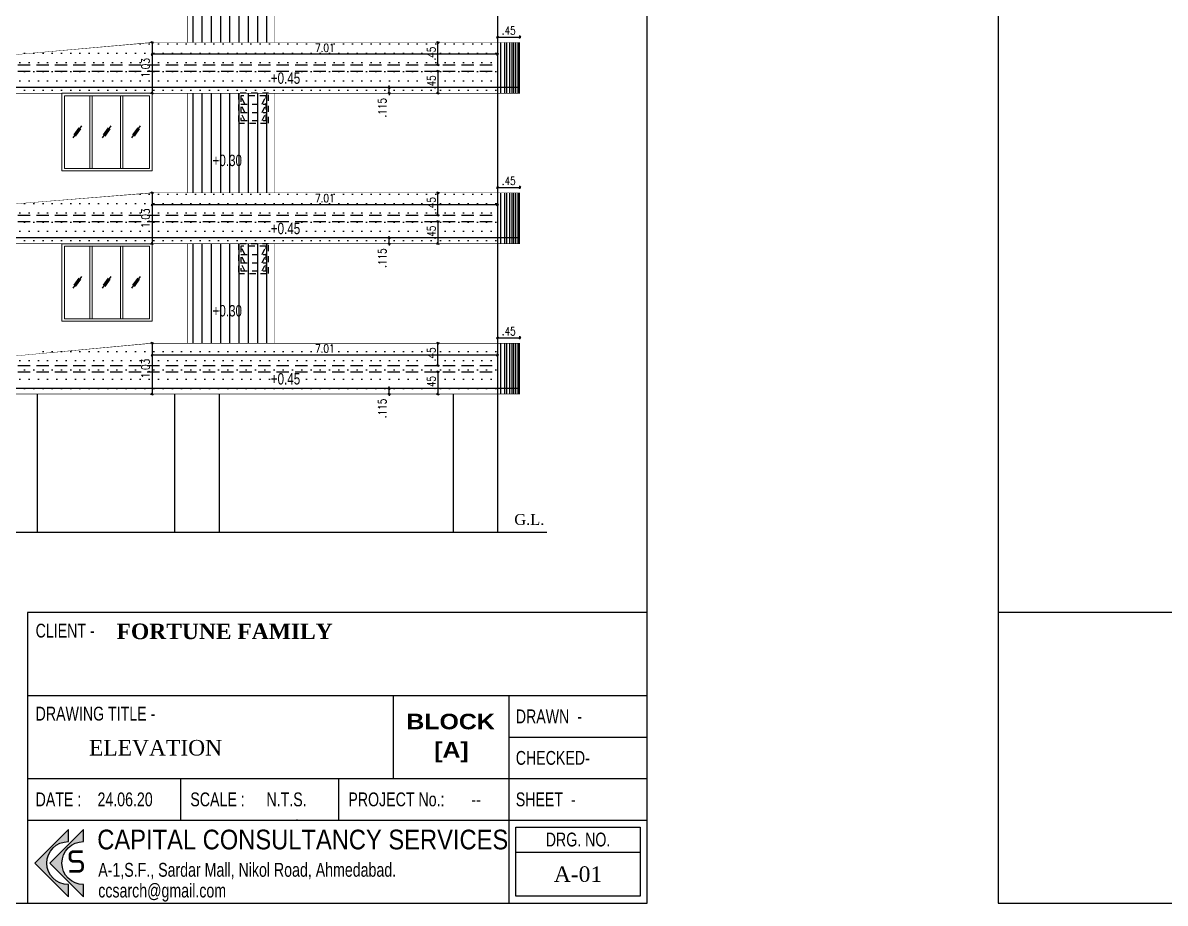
# Model space of a CAD drawing. Header units: inches. Extents: x 14331 to 14549, y 2557 to 2714.
# Drawn here: x 14427.61 to 14450.79, y 2643.08 to 2660.94 of the extents above; entities that cross this region are included whole.
import ezdxf
from ezdxf.enums import TextEntityAlignment as Align

# ---------------------------------------------------------------- set-up
doc = ezdxf.new("R2010")
doc.units = ezdxf.units.IN
doc.header["$LTSCALE"] = 0.25
doc.header["$MEASUREMENT"] = 0
doc.header["$PDMODE"] = 35
doc.linetypes.add('1', pattern=[0])
doc.linetypes.add('DASHEDX2', pattern=[1.5, 1, -0.5])
for name, color, linetype in [('ELE.PROJ.', 1, 'Continuous'), ('GLASS WINDOW', 251, '1'), ('hatch', 251, 'Continuous'), ('proj-internal', 1, 'DASHEDX2'), ('text-large', 7, 'Continuous'), ('text-small', 7, 'Continuous'), ('vp', 7, 'Continuous'), ('wall', 7, 'Continuous'), ('WORK TEX', 6, 'Continuous'), ('WORKING DIM', 7, 'Continuous')]:
    doc.layers.add(name, color=color, linetype=linetype)
doc.layers.add('WINDOW', color=106, linetype='Continuous', lineweight=13)
doc.styles.add('ARIAL', font='TIMES_0.TTF')
doc.styles.add('ARL', font='swisscl_0.ttf')
doc.styles.add('B', font='ARIBLK_0.TTF')
doc.styles.add('BOLD TIME', font='TIMESBD_0.TTF')
doc.styles.add('romans', font='romans.shx', dxfattribs={"width": 0.8})
doc.styles.add('SansSerif', font='sanss__.ttf', dxfattribs={"width": 0.8})
doc.dimstyles.new('121', dxfattribs={"dimscale": 0.1, "dimtxt": 1.65, "dimasz": 0.2, "dimexe": 0.03125, "dimexo": 0.25, "dimgap": 0.5, "dimtad": 1, "dimzin": 4, "dimdsep": 46, "dimtxsty": 'romans', "dimblk1": 'MINITICK', "dimblk2": 'MINITICK', "dimsah": 1, "dimcen": 1, "dimse1": 1, "dimse2": 1, "dimclrd": 252, "dimclre": 256, "dimclrt": 7, "dimadec": 3, "dimazin": 0, "dimtfac": 0.8, "dimtix": 1, "dimtmove": 2, "dimatfit": 3, "dimfxl": 0, "dimtolj": 1, "dimtzin": 3, "dimarcsym": 0})
pattern_1 = [(0, (-275.9190099544503, 17.27428098757355), (0.09375, 0.1875), [0, -0.1875])]

# ---------------------------------------------------------------- blocks, each defined once
blk = doc.blocks.new('TITLE')
at = {"layer": 'text-large'}
for points in [[(-2.488391138718086, 0.3587603815169587), (-2.488391138718086, 0.4158740124375981), (-2.678147932629415, 0.2261172185262694), (-2.488391138718086, 0.03636042461494071), (-2.488391138718086, 0.09347405553558019), (-2.488391138718086, 0.1046757632251456, -1), (-2.488391138718086, 0.3475586738273932)], [(-2.59305357445362, 0.2261172185262694), (-2.403296780542291, 0.03636042461494071), (-2.403296780542291, 0.09347405553558019), (-2.403296780542291, 0.1046757632251456, -1), (-2.403296780542291, 0.3475586738273932), (-2.403296780542291, 0.3587603815169587), (-2.403296780542291, 0.4158740124375981)]]:
    blk.add_hatch(color=256, dxfattribs=at).paths.add_polyline_path(points)
for points in [[(-2.488391138718086, 0.4158740124375981), (-2.678147932629415, 0.2261172185262694), (-2.488391138718086, 0.03636042461494071), (-2.488391138718086, 0.09347405553558019), (-2.488391138718086, 0.1046757632251456, -1), (-2.488391138718086, 0.3475586738273932), (-2.488391138718086, 0.3587603815169587)], [(-2.403296780542291, 0.4158740124375981), (-2.59305357445362, 0.2261172185262694), (-2.403296780542291, 0.03636042461494071), (-2.403296780542291, 0.09347405553558019), (-2.403296780542291, 0.1046757632251456, -1), (-2.403296780542291, 0.3475586738273932), (-2.403296780542291, 0.3587603815169587)]]:
    blk.add_lwpolyline(points, format="xyb", close=True, dxfattribs=at)
at = {"layer": 'text-small', "color": 174, "true_color": 0x00008f, "const_width": 0.015}
blk.add_lwpolyline([(-2.407617193100563, 0.2910868899783736), (-2.459214793022593, 0.2910868899783736, 0.414213562373095), (-2.479214793022592, 0.2710868899783918), (-2.479214793022592, 0.2558391569735932, 0.414213562373095), (-2.459214793022593, 0.2358391569736114), (-2.42818726745843, 0.2358391569736114, -0.414213562373095), (-2.40818726745843, 0.2158391569736295), (-2.40818726745843, 0.2000218860046061, -0.414213562373095), (-2.42818726745843, 0.1800218860046243), (-2.483205752722114, 0.1800218860046243)], format="xyb", dxfattribs=at)
at = {"layer": 'text-large', "style": 'SansSerif', "width": 0.8610382840321968}
blk.add_text(' CAPITAL CONSULTANCY SERVICES', height=0.111328125, dxfattribs=at).set_placement((-2.362133415622601, 0.3035895832138067))
at = {"layer": 'text-small', "color": 174, "true_color": 0x00008f, "style": 'ARL'}
for s, p in [('A-1,S.F., Sardar Mall, Nikol Road, Ahmedabad.', (-2.319393536875268, 0.1492083580156986)), ('ccsarch@gmail.com', (-2.319393536875268, 0.03223840371026654))]:
    blk.add_text(s, height=0.078125, dxfattribs=at).set_placement(p)
blk = doc.blocks.new('MINITICK')
at = {"color": 7}
for p, q in [((1, 1), (-1, -1)), ((-1, 0), (1, 0)), ((0, -1.5), (0, 1.5))]:
    blk.add_line(p, q, dxfattribs=at)
blk = doc.blocks.new('*D1311')
at = {"layer": 'Defpoints', "color": 0, "transparency": 16777216}
for p in [(14430.22997285187, 2654.440746449581), (14437.24283870373, 2654.440746449581), (14430.22997285187, 2654.200775113773)]:
    blk.add_point(p, dxfattribs=at)
at = {"layer": 'WORKING DIM', "color": 252, "lineweight": -2, "transparency": 16777216}
blk.add_line((14437.22283870373, 2654.200775113773), (14430.24997285187, 2654.200775113773), dxfattribs=at)
at = {"layer": 'WORKING DIM', "color": 252, "lineweight": -2, "transparency": 16777216, "xscale": 0.02, "yscale": 0.02, "zscale": 0.02, "rotation": 180}
blk.add_blockref('MINITICK', (14430.22997285187, 2654.200775113773), dxfattribs=at)
at = {"layer": 'WORKING DIM', "color": 252, "lineweight": -2, "transparency": 16777216, "xscale": 0.02, "yscale": 0.02, "zscale": 0.02}
blk.add_blockref('MINITICK', (14437.24283870373, 2654.200775113773), dxfattribs=at)
at = {"layer": 'WORKING DIM', "color": 7, "transparency": 16777216, "insert": (14433.7364057778, 2654.333275113774), "char_height": 0.165, "attachment_point": 5, "style": 'romans'}
blk.add_mtext('\\A1;7.01', dxfattribs=at)
blk = doc.blocks.new('*D1312')
at = {"layer": 'Defpoints', "color": 0, "transparency": 16777216}
for p in [(14430.22997285187, 2654.440746449581), (14430.22997285187, 2653.410034404048), (14430.22997285187, 2653.410034404048)]:
    blk.add_point(p, dxfattribs=at)
at = {"layer": 'WORKING DIM', "color": 252, "lineweight": -2, "transparency": 16777216}
blk.add_line((14430.22997285187, 2654.420746449581), (14430.22997285187, 2653.430034404048), dxfattribs=at)
at = {"layer": 'WORKING DIM', "color": 252, "lineweight": -2, "transparency": 16777216, "xscale": 0.02, "yscale": 0.02, "zscale": 0.02}
for p, rotation in [((14430.22997285187, 2654.440746449581), 90), ((14430.22997285187, 2653.410034404048), 270)]:
    blk.add_blockref('MINITICK', p, dxfattribs=dict(at, rotation=rotation))
at = {"layer": 'WORKING DIM', "color": 7, "transparency": 16777216, "insert": (14430.09747285187, 2653.925390426817), "char_height": 0.165, "attachment_point": 5, "rotation": 90, "style": 'romans'}
blk.add_mtext('\\A1;1.03', dxfattribs=at)
blk = doc.blocks.new('*D1314')
at = {"layer": 'Defpoints', "color": 0, "transparency": 16777216}
for p in [(14437.24283870373, 2654.440746449582), (14437.69283870373, 2654.550489471456), (14437.69283870373, 2654.440746449582)]:
    blk.add_point(p, dxfattribs=at)
at = {"layer": 'WORKING DIM', "color": 252, "lineweight": -2, "transparency": 16777216}
blk.add_line((14437.26283870373, 2654.550489471456), (14437.67283870373, 2654.550489471456), dxfattribs=at)
at = {"layer": 'WORKING DIM', "color": 252, "lineweight": -2, "transparency": 16777216, "xscale": 0.02, "yscale": 0.02, "zscale": 0.02, "rotation": 180}
blk.add_blockref('MINITICK', (14437.24283870373, 2654.550489471456), dxfattribs=at)
at = {"layer": 'WORKING DIM', "color": 252, "lineweight": -2, "transparency": 16777216, "xscale": 0.02, "yscale": 0.02, "zscale": 0.02}
blk.add_blockref('MINITICK', (14437.69283870373, 2654.550489471456), dxfattribs=at)
at = {"layer": 'WORKING DIM', "color": 7, "transparency": 16777216, "insert": (14437.46783870373, 2654.682989471456), "char_height": 0.165, "attachment_point": 5, "style": 'romans'}
blk.add_mtext('\\A1;.45', dxfattribs=at)
blk = doc.blocks.new('*D1315')
at = {"layer": 'Defpoints', "color": 0, "transparency": 16777216}
for p in [(14435.94606372939, 2654.440746449582), (14436.03085099296, 2654.440746449582), (14435.94606372939, 2653.987066924358)]:
    blk.add_point(p, dxfattribs=at)
at = {"layer": 'WORKING DIM', "color": 252, "lineweight": -2, "transparency": 16777216}
blk.add_line((14436.03085099296, 2654.007066924358), (14436.03085099296, 2654.420746449582), dxfattribs=at)
at = {"layer": 'WORKING DIM', "color": 252, "lineweight": -2, "transparency": 16777216, "xscale": 0.02, "yscale": 0.02, "zscale": 0.02}
for p, rotation in [((14436.03085099296, 2654.440746449582), 90), ((14436.03085099296, 2653.987066924358), 270)]:
    blk.add_blockref('MINITICK', p, dxfattribs=dict(at, rotation=rotation))
at = {"layer": 'WORKING DIM', "color": 7, "transparency": 16777216, "insert": (14435.89835099296, 2654.213906686972), "char_height": 0.165, "attachment_point": 5, "rotation": 90, "style": 'romans'}
blk.add_mtext('\\A1;.45', dxfattribs=at)
blk = doc.blocks.new('*D1316')
at = {"layer": 'Defpoints', "color": 0, "transparency": 16777216}
for p in [(14435.67053511654, 2653.860034404048), (14435.75169403875, 2653.410034404048), (14436.03085099296, 2653.410034404048)]:
    blk.add_point(p, dxfattribs=at)
at = {"layer": 'WORKING DIM', "color": 252, "lineweight": -2, "transparency": 16777216}
blk.add_line((14436.03085099296, 2653.840034404048), (14436.03085099296, 2653.430034404048), dxfattribs=at)
at = {"layer": 'WORKING DIM', "color": 252, "lineweight": -2, "transparency": 16777216, "xscale": 0.02, "yscale": 0.02, "zscale": 0.02}
for p, rotation in [((14436.03085099296, 2653.860034404048), 90), ((14436.03085099296, 2653.410034404048), 270)]:
    blk.add_blockref('MINITICK', p, dxfattribs=dict(at, rotation=rotation))
at = {"layer": 'WORKING DIM', "color": 7, "transparency": 16777216, "insert": (14435.89835099296, 2653.63503440405), "char_height": 0.165, "attachment_point": 5, "rotation": 90, "style": 'romans'}
blk.add_mtext('\\A1;.45', dxfattribs=at)
blk = doc.blocks.new('*D1329')
at = {"layer": 'Defpoints', "color": 0, "transparency": 16777216}
for p in [(14430.22997285187, 2657.49074644958), (14437.24283870373, 2657.49074644958), (14430.22997285187, 2657.250775113773)]:
    blk.add_point(p, dxfattribs=at)
at = {"layer": 'WORKING DIM', "color": 252, "lineweight": -2, "transparency": 16777216}
blk.add_line((14437.22283870373, 2657.250775113773), (14430.24997285187, 2657.250775113773), dxfattribs=at)
at = {"layer": 'WORKING DIM', "color": 252, "lineweight": -2, "transparency": 16777216, "xscale": 0.02, "yscale": 0.02, "zscale": 0.02, "rotation": 180}
blk.add_blockref('MINITICK', (14430.22997285187, 2657.250775113773), dxfattribs=at)
at = {"layer": 'WORKING DIM', "color": 252, "lineweight": -2, "transparency": 16777216, "xscale": 0.02, "yscale": 0.02, "zscale": 0.02}
blk.add_blockref('MINITICK', (14437.24283870373, 2657.250775113773), dxfattribs=at)
at = {"layer": 'WORKING DIM', "color": 7, "transparency": 16777216, "insert": (14433.7364057778, 2657.383275113773), "char_height": 0.165, "attachment_point": 5, "style": 'romans'}
blk.add_mtext('\\A1;7.01', dxfattribs=at)
blk = doc.blocks.new('*D1330')
at = {"layer": 'Defpoints', "color": 0, "transparency": 16777216}
for p in [(14430.22997285187, 2657.49074644958), (14430.22997285187, 2656.460034404047), (14430.22997285187, 2656.460034404047)]:
    blk.add_point(p, dxfattribs=at)
at = {"layer": 'WORKING DIM', "color": 252, "lineweight": -2, "transparency": 16777216}
blk.add_line((14430.22997285187, 2657.47074644958), (14430.22997285187, 2656.480034404047), dxfattribs=at)
at = {"layer": 'WORKING DIM', "color": 252, "lineweight": -2, "transparency": 16777216, "xscale": 0.02, "yscale": 0.02, "zscale": 0.02}
for p, rotation in [((14430.22997285187, 2657.49074644958), 90), ((14430.22997285187, 2656.460034404047), 270)]:
    blk.add_blockref('MINITICK', p, dxfattribs=dict(at, rotation=rotation))
at = {"layer": 'WORKING DIM', "color": 7, "transparency": 16777216, "insert": (14430.09747285187, 2656.975390426816), "char_height": 0.165, "attachment_point": 5, "rotation": 90, "style": 'romans'}
blk.add_mtext('\\A1;1.03', dxfattribs=at)
blk = doc.blocks.new('*D1321')
at = {"layer": 'Defpoints', "color": 0, "transparency": 16777216}
for p in [(14437.24283870373, 2657.490746449581), (14437.69283870373, 2657.600489471455), (14437.69283870373, 2657.490746449581)]:
    blk.add_point(p, dxfattribs=at)
at = {"layer": 'WORKING DIM', "color": 252, "lineweight": -2, "transparency": 16777216}
blk.add_line((14437.26283870373, 2657.600489471455), (14437.67283870373, 2657.600489471455), dxfattribs=at)
at = {"layer": 'WORKING DIM', "color": 252, "lineweight": -2, "transparency": 16777216, "xscale": 0.02, "yscale": 0.02, "zscale": 0.02, "rotation": 180}
blk.add_blockref('MINITICK', (14437.24283870373, 2657.600489471455), dxfattribs=at)
at = {"layer": 'WORKING DIM', "color": 252, "lineweight": -2, "transparency": 16777216, "xscale": 0.02, "yscale": 0.02, "zscale": 0.02}
blk.add_blockref('MINITICK', (14437.69283870373, 2657.600489471455), dxfattribs=at)
at = {"layer": 'WORKING DIM', "color": 7, "transparency": 16777216, "insert": (14437.46783870373, 2657.732989471455), "char_height": 0.165, "attachment_point": 5, "style": 'romans'}
blk.add_mtext('\\A1;.45', dxfattribs=at)
blk = doc.blocks.new('*D1326')
at = {"layer": 'Defpoints', "color": 0, "transparency": 16777216}
for p in [(14435.94606372939, 2657.49074644958), (14436.03085099296, 2657.49074644958), (14435.94606372939, 2657.037066924357)]:
    blk.add_point(p, dxfattribs=at)
at = {"layer": 'WORKING DIM', "color": 252, "lineweight": -2, "transparency": 16777216}
blk.add_line((14436.03085099296, 2657.057066924357), (14436.03085099296, 2657.47074644958), dxfattribs=at)
at = {"layer": 'WORKING DIM', "color": 252, "lineweight": -2, "transparency": 16777216, "xscale": 0.02, "yscale": 0.02, "zscale": 0.02}
for p, rotation in [((14436.03085099296, 2657.49074644958), 90), ((14436.03085099296, 2657.037066924357), 270)]:
    blk.add_blockref('MINITICK', p, dxfattribs=dict(at, rotation=rotation))
at = {"layer": 'WORKING DIM', "color": 7, "transparency": 16777216, "insert": (14435.89835099296, 2657.263906686971), "char_height": 0.165, "attachment_point": 5, "rotation": 90, "style": 'romans'}
blk.add_mtext('\\A1;.45', dxfattribs=at)
blk = doc.blocks.new('*D1327')
at = {"layer": 'Defpoints', "color": 0, "transparency": 16777216}
for p in [(14435.22533567901, 2656.910034404047), (14435.22533567901, 2656.460034404048), (14436.03085099296, 2656.460034404048)]:
    blk.add_point(p, dxfattribs=at)
at = {"layer": 'WORKING DIM', "color": 252, "lineweight": -2, "transparency": 16777216}
blk.add_line((14436.03085099296, 2656.890034404047), (14436.03085099296, 2656.480034404048), dxfattribs=at)
at = {"layer": 'WORKING DIM', "color": 252, "lineweight": -2, "transparency": 16777216, "xscale": 0.02, "yscale": 0.02, "zscale": 0.02}
for p, rotation in [((14436.03085099296, 2656.910034404047), 90), ((14436.03085099296, 2656.460034404048), 270)]:
    blk.add_blockref('MINITICK', p, dxfattribs=dict(at, rotation=rotation))
at = {"layer": 'WORKING DIM', "color": 7, "transparency": 16777216, "insert": (14435.89835099296, 2656.685034404049), "char_height": 0.165, "attachment_point": 5, "rotation": 90, "style": 'romans'}
blk.add_mtext('\\A1;.45', dxfattribs=at)
blk = doc.blocks.new('*D1345')
at = {"layer": 'Defpoints', "color": 0, "transparency": 16777216}
for p in [(14430.22997285187, 2660.540778969892), (14437.24283870373, 2660.540778969892), (14430.22997285187, 2660.300807634084)]:
    blk.add_point(p, dxfattribs=at)
at = {"layer": 'WORKING DIM', "color": 252, "lineweight": -2, "transparency": 16777216}
blk.add_line((14437.22283870373, 2660.300807634084), (14430.24997285187, 2660.300807634084), dxfattribs=at)
at = {"layer": 'WORKING DIM', "color": 252, "lineweight": -2, "transparency": 16777216, "xscale": 0.02, "yscale": 0.02, "zscale": 0.02, "rotation": 180}
blk.add_blockref('MINITICK', (14430.22997285187, 2660.300807634084), dxfattribs=at)
at = {"layer": 'WORKING DIM', "color": 252, "lineweight": -2, "transparency": 16777216, "xscale": 0.02, "yscale": 0.02, "zscale": 0.02}
blk.add_blockref('MINITICK', (14437.24283870373, 2660.300807634084), dxfattribs=at)
at = {"layer": 'WORKING DIM', "color": 7, "transparency": 16777216, "insert": (14433.7364057778, 2660.433307634084), "char_height": 0.165, "attachment_point": 5, "style": 'romans'}
blk.add_mtext('\\A1;7.01', dxfattribs=at)
blk = doc.blocks.new('*D1346')
at = {"layer": 'Defpoints', "color": 0, "transparency": 16777216}
for p in [(14430.22997285187, 2660.540778969892), (14430.22997285187, 2659.510066924359), (14430.22997285187, 2659.510066924359)]:
    blk.add_point(p, dxfattribs=at)
at = {"layer": 'WORKING DIM', "color": 252, "lineweight": -2, "transparency": 16777216}
blk.add_line((14430.22997285187, 2660.520778969892), (14430.22997285187, 2659.530066924359), dxfattribs=at)
at = {"layer": 'WORKING DIM', "color": 252, "lineweight": -2, "transparency": 16777216, "xscale": 0.02, "yscale": 0.02, "zscale": 0.02}
for p, rotation in [((14430.22997285187, 2660.540778969892), 90), ((14430.22997285187, 2659.510066924359), 270)]:
    blk.add_blockref('MINITICK', p, dxfattribs=dict(at, rotation=rotation))
at = {"layer": 'WORKING DIM', "color": 7, "transparency": 16777216, "insert": (14430.09747285187, 2660.025422947127), "char_height": 0.165, "attachment_point": 5, "rotation": 90, "style": 'romans'}
blk.add_mtext('\\A1;1.03', dxfattribs=at)
blk = doc.blocks.new('*D1337')
at = {"layer": 'Defpoints', "color": 0, "transparency": 16777216}
for p in [(14437.69283870373, 2660.650521991767), (14437.24283870373, 2660.540778969892), (14437.69283870373, 2660.540778969892)]:
    blk.add_point(p, dxfattribs=at)
at = {"layer": 'WORKING DIM', "color": 252, "lineweight": -2, "transparency": 16777216}
blk.add_line((14437.26283870373, 2660.650521991767), (14437.67283870373, 2660.650521991767), dxfattribs=at)
at = {"layer": 'WORKING DIM', "color": 252, "lineweight": -2, "transparency": 16777216, "xscale": 0.02, "yscale": 0.02, "zscale": 0.02, "rotation": 180}
blk.add_blockref('MINITICK', (14437.24283870373, 2660.650521991767), dxfattribs=at)
at = {"layer": 'WORKING DIM', "color": 252, "lineweight": -2, "transparency": 16777216, "xscale": 0.02, "yscale": 0.02, "zscale": 0.02}
blk.add_blockref('MINITICK', (14437.69283870373, 2660.650521991767), dxfattribs=at)
at = {"layer": 'WORKING DIM', "color": 7, "transparency": 16777216, "insert": (14437.46783870373, 2660.783021991767), "char_height": 0.165, "attachment_point": 5, "style": 'romans'}
blk.add_mtext('\\A1;.45', dxfattribs=at)
blk = doc.blocks.new('*D1342')
at = {"layer": 'Defpoints', "color": 0, "transparency": 16777216}
for p in [(14435.94606372939, 2660.540778969892), (14436.03085099296, 2660.540778969892), (14435.94606372939, 2660.087099444668)]:
    blk.add_point(p, dxfattribs=at)
at = {"layer": 'WORKING DIM', "color": 252, "lineweight": -2, "transparency": 16777216}
blk.add_line((14436.03085099296, 2660.107099444668), (14436.03085099296, 2660.520778969892), dxfattribs=at)
at = {"layer": 'WORKING DIM', "color": 252, "lineweight": -2, "transparency": 16777216, "xscale": 0.02, "yscale": 0.02, "zscale": 0.02}
for p, rotation in [((14436.03085099296, 2660.540778969892), 90), ((14436.03085099296, 2660.087099444668), 270)]:
    blk.add_blockref('MINITICK', p, dxfattribs=dict(at, rotation=rotation))
at = {"layer": 'WORKING DIM', "color": 7, "transparency": 16777216, "insert": (14435.89835099296, 2660.313939207283), "char_height": 0.165, "attachment_point": 5, "rotation": 90, "style": 'romans'}
blk.add_mtext('\\A1;.45', dxfattribs=at)
blk = doc.blocks.new('*D1343')
at = {"layer": 'Defpoints', "color": 0, "transparency": 16777216}
for p in [(14435.22533567901, 2659.960066924358), (14435.22533567901, 2659.510066924359), (14436.03085099296, 2659.510066924359)]:
    blk.add_point(p, dxfattribs=at)
at = {"layer": 'WORKING DIM', "color": 252, "lineweight": -2, "transparency": 16777216}
blk.add_line((14436.03085099296, 2659.940066924358), (14436.03085099296, 2659.530066924359), dxfattribs=at)
at = {"layer": 'WORKING DIM', "color": 252, "lineweight": -2, "transparency": 16777216, "xscale": 0.02, "yscale": 0.02, "zscale": 0.02}
for p, rotation in [((14436.03085099296, 2659.960066924358), 90), ((14436.03085099296, 2659.510066924359), 270)]:
    blk.add_blockref('MINITICK', p, dxfattribs=dict(at, rotation=rotation))
at = {"layer": 'WORKING DIM', "color": 7, "transparency": 16777216, "insert": (14435.89835099296, 2659.735066924361), "char_height": 0.165, "attachment_point": 5, "rotation": 90, "style": 'romans'}
blk.add_mtext('\\A1;.45', dxfattribs=at)
blk = doc.blocks.new('*D1507')
at = {"layer": 'Defpoints', "color": 0, "transparency": 16777216}
for p in [(14435.04221586057, 2653.525034405184), (14435.24159617986, 2653.525034405184), (14435.24159617986, 2653.410034405184)]:
    blk.add_point(p, dxfattribs=at)
at = {"layer": 'WORKING DIM', "color": 252, "lineweight": -2, "transparency": 16777216}
for p, q in [((14435.04221586057, 2653.545034405184), (14435.04221586057, 2653.565034405184)), ((14435.04221586057, 2653.410034405184), (14435.04221586057, 2653.525034405184)), ((14435.04221586057, 2653.390034405184), (14435.04221586057, 2653.370034405184))]:
    blk.add_line(p, q, dxfattribs=at)
at = {"layer": 'WORKING DIM', "color": 252, "lineweight": -2, "transparency": 16777216, "xscale": 0.02, "yscale": 0.02, "zscale": 0.02}
for p, rotation in [((14435.04221586057, 2653.525034405184), 270), ((14435.04221586057, 2653.410034405184), 90)]:
    blk.add_blockref('MINITICK', p, dxfattribs=dict(at, rotation=rotation))
at = {"layer": 'WORKING DIM', "color": 7, "transparency": 16777216, "insert": (14434.90221586057, 2653.116214339031), "char_height": 0.165, "attachment_point": 5, "rotation": 90, "style": 'romans'}
blk.add_mtext('\\A1;.115', dxfattribs=at)
blk = doc.blocks.new('*D1509')
at = {"layer": 'Defpoints', "color": 0, "transparency": 16777216}
for p in [(14435.04221586057, 2656.575034405183), (14435.24159617986, 2656.575034405183), (14435.24159617986, 2656.460034405183)]:
    blk.add_point(p, dxfattribs=at)
at = {"layer": 'WORKING DIM', "color": 252, "lineweight": -2, "transparency": 16777216}
for p, q in [((14435.04221586057, 2656.595034405183), (14435.04221586057, 2656.615034405183)), ((14435.04221586057, 2656.460034405183), (14435.04221586057, 2656.575034405183)), ((14435.04221586057, 2656.440034405183), (14435.04221586057, 2656.420034405183))]:
    blk.add_line(p, q, dxfattribs=at)
at = {"layer": 'WORKING DIM', "color": 252, "lineweight": -2, "transparency": 16777216, "xscale": 0.02, "yscale": 0.02, "zscale": 0.02}
for p, rotation in [((14435.04221586057, 2656.575034405183), 270), ((14435.04221586057, 2656.460034405183), 90)]:
    blk.add_blockref('MINITICK', p, dxfattribs=dict(at, rotation=rotation))
at = {"layer": 'WORKING DIM', "color": 7, "transparency": 16777216, "insert": (14434.90221586057, 2656.16621433903), "char_height": 0.165, "attachment_point": 5, "rotation": 90, "style": 'romans'}
blk.add_mtext('\\A1;.115', dxfattribs=at)
blk = doc.blocks.new('*D1516')
at = {"layer": 'Defpoints', "color": 0, "transparency": 16777216}
for p in [(14435.04221586057, 2659.625066925495), (14435.24159617986, 2659.625066925495), (14435.24159617986, 2659.510066925495)]:
    blk.add_point(p, dxfattribs=at)
at = {"layer": 'WORKING DIM', "color": 252, "lineweight": -2, "transparency": 16777216}
for p, q in [((14435.04221586057, 2659.645066925495), (14435.04221586057, 2659.665066925495)), ((14435.04221586057, 2659.510066925495), (14435.04221586057, 2659.625066925495)), ((14435.04221586057, 2659.490066925495), (14435.04221586057, 2659.470066925495))]:
    blk.add_line(p, q, dxfattribs=at)
at = {"layer": 'WORKING DIM', "color": 252, "lineweight": -2, "transparency": 16777216, "xscale": 0.02, "yscale": 0.02, "zscale": 0.02}
for p, rotation in [((14435.04221586057, 2659.625066925495), 270), ((14435.04221586057, 2659.510066925495), 90)]:
    blk.add_blockref('MINITICK', p, dxfattribs=dict(at, rotation=rotation))
at = {"layer": 'WORKING DIM', "color": 7, "transparency": 16777216, "insert": (14434.90221586057, 2659.216246859342), "char_height": 0.165, "attachment_point": 5, "rotation": 90, "style": 'romans'}
blk.add_mtext('\\A1;.115', dxfattribs=at)

msp = doc.modelspace()

# ---------------------------------------------------------------- hatches: boundary and pattern name
at = {"layer": 'hatch'}
h = msp.add_hatch(dxfattribs=at)
h.set_pattern_fill('ANSI31', color=36, scale=1.5, angle=45)
h.set_pattern_definition([(90, (-244.0007179176955, 23.37428098757437), (-0.1875, 2.775557561562891e-17), [])])
h.paths.add_polyline_path([(14432.7077777293, 2662.560034404049), (14430.95472894927, 2662.560034404049), (14430.95472894927, 2660.540746449582), (14432.7077777293, 2660.540746449582)])
at = {"layer": 'hatch', "true_color": 0xc7b399}
h = msp.add_hatch(dxfattribs=at)
h.set_pattern_fill('DOTS', color=253, scale=3)
h.set_pattern_definition([(0, (-275.9190099544503, 20.32431350788511), (0.09375, 0.1875), [0, -0.1875])])
h.paths.add_polyline_path([(14437.24283870373, 2660.540778969892), (14430.22997285187, 2660.540778969892), (14424.13308260959, 2660.08709944467), (14424.13308260958, 2659.510066924359), (14437.24283870373, 2659.510066924359)])
at = {"layer": 'hatch'}
h = msp.add_hatch(dxfattribs=at)
h.set_pattern_fill('ANSI31', color=36, scale=1.5, angle=45)
h.set_pattern_definition([(90, (-244.0007179176973, 20.32431350788511), (-0.1875, 2.775557561562891e-17), [])])
h.paths.add_polyline_path([(14432.7077777293, 2659.510066924359), (14430.95472894927, 2659.510066924359), (14430.95472894927, 2657.490778969892), (14432.7077777293, 2657.490778969892)])
at = {"layer": 'hatch', "true_color": 0xc7b399}
h = msp.add_hatch(dxfattribs=at)
h.set_pattern_fill('DOTS', color=253, scale=3)
h.set_pattern_definition(pattern_1)
h.paths.add_polyline_path([(14437.24283870373, 2656.460034404048), (14437.24283870373, 2657.49074644958), (14430.22997285187, 2657.49074644958), (14424.13308260959, 2657.037066924358), (14424.13308260958, 2656.460034404047)])
at = {"layer": 'hatch'}
h = msp.add_hatch(dxfattribs=at)
h.set_pattern_fill('ANSI31', color=36, scale=1.5, angle=45)
h.set_pattern_definition([(90, (-244.0007179176973, 17.27428098757355), (-0.1875, 2.775557561562891e-17), [])])
h.paths.add_polyline_path([(14432.7077777293, 2656.460034404048), (14430.95472894927, 2656.460034404048), (14430.95472894927, 2654.440746449581), (14432.7077777293, 2654.440746449581)])
at = {"layer": 'hatch', "true_color": 0xc7b399}
h = msp.add_hatch(dxfattribs=at)
h.set_pattern_fill('DOTS', color=253, scale=3)
h.set_pattern_definition(pattern_1)
h.paths.add_polyline_path([(14437.24283870373, 2653.410034404048), (14437.24283870373, 2654.440746449581), (14430.22997285187, 2654.440746449581), (14424.13308260959, 2653.987066924359), (14424.13308260958, 2653.410034404048)])

# ---------------------------------------------------------------- linework, layer by layer
at = {"layer": 'ELE.PROJ.', "color": 8}
for p, q in [((14437.30352457071, 2660.540778969892), (14437.30352457071, 2659.510066924359)), ((14437.38160834582, 2660.540778969892), (14437.38160834582, 2659.510066924359)), ((14437.42155769155, 2660.540778969892), (14437.42155769155, 2659.510066924359)), ((14437.48249038935, 2660.540778969892), (14437.48249038935, 2659.510066924359)), ((14437.52864717276, 2660.540778969892), (14437.52864717276, 2659.510066924359)), ((14437.56217838267, 2660.540778969892), (14437.56217838267, 2659.510066924359)), ((14437.60328588515, 2660.540778969892), (14437.60328588515, 2659.510066924359)), ((14437.65194023828, 2660.540778969892), (14437.65194023828, 2659.510066924359)), ((14437.68077645803, 2660.540778969892), (14437.68077645803, 2659.510066924359)), ((14437.30352457071, 2657.49074644958), (14437.30352457071, 2656.460034404048)), ((14437.38160834582, 2657.49074644958), (14437.38160834582, 2656.460034404048)), ((14437.42155769155, 2657.49074644958), (14437.42155769155, 2656.460034404048)), ((14437.48249038935, 2657.49074644958), (14437.48249038935, 2656.460034404048)), ((14437.52864717276, 2657.49074644958), (14437.52864717276, 2656.460034404048)), ((14437.56217838267, 2657.49074644958), (14437.56217838267, 2656.460034404048)), ((14437.60328588515, 2657.49074644958), (14437.60328588515, 2656.460034404048)), ((14437.65194023828, 2657.49074644958), (14437.65194023828, 2656.460034404048)), ((14437.68077645803, 2657.49074644958), (14437.68077645803, 2656.460034404048)), ((14437.30352457071, 2654.440746449581), (14437.30352457071, 2653.410034404048)), ((14437.38160834582, 2654.440746449581), (14437.38160834582, 2653.410034404048)), ((14437.42155769155, 2654.440746449581), (14437.42155769155, 2653.410034404048)), ((14437.48249038935, 2654.440746449581), (14437.48249038935, 2653.410034404048)), ((14437.52864717276, 2654.440746449581), (14437.52864717276, 2653.410034404048)), ((14437.56217838267, 2654.440746449581), (14437.56217838267, 2653.410034404048)), ((14437.60328588515, 2654.440746449581), (14437.60328588515, 2653.410034404048)), ((14437.65194023828, 2654.440746449581), (14437.65194023828, 2653.410034404048)), ((14437.68077645803, 2654.440746449581), (14437.68077645803, 2653.410034404048))]:
    msp.add_line(p, q, dxfattribs=at)
at = {"layer": 'ELE.PROJ.'}
for p, q in [((14437.69283870373, 2659.625066924369), (14424.13308260958, 2659.625066924369)), ((14437.69283870373, 2656.575034404058), (14424.13308260958, 2656.575034404058)), ((14437.69283870373, 2653.525034404058), (14424.13308260958, 2653.525034404058))]:
    msp.add_line(p, q, dxfattribs=at)
at = {"layer": 'ELE.PROJ.', "color": 36, "const_width": 0.012}
for points in [[(14432.7077777293, 2662.560034404049), (14430.95472894927, 2662.560034404049), (14430.95472894927, 2660.540746449582), (14432.7077777293, 2660.540746449582)], [(14432.7077777293, 2659.510066924359), (14430.95472894927, 2659.510066924359), (14430.95472894927, 2657.490778969892), (14432.7077777293, 2657.490778969892)], [(14432.7077777293, 2656.460034404048), (14430.95472894927, 2656.460034404048), (14430.95472894927, 2654.440746449581), (14432.7077777293, 2654.440746449581)]]:
    msp.add_lwpolyline(points, close=True, dxfattribs=at)
at = {"layer": 'ELE.PROJ.', "const_width": 0.012}
for points in [[(14424.13308260958, 2659.510066924359), (14437.69283870373, 2659.510066924359), (14437.69283870373, 2660.540778969892), (14430.22997285187, 2660.540778969892), (14424.13308260959, 2660.08709944467)], [(14424.13308260958, 2656.460034404047), (14437.69283870373, 2656.460034404048), (14437.69283870373, 2657.49074644958), (14430.22997285187, 2657.49074644958), (14424.13308260959, 2657.037066924358)], [(14424.13308260958, 2653.410034404048), (14437.69283870373, 2653.410034404048), (14437.69283870373, 2654.440746449581), (14430.22997285187, 2654.440746449581), (14424.13308260959, 2653.987066924359)]]:
    msp.add_lwpolyline(points, close=True, dxfattribs=at)
at = {"layer": 'GLASS WINDOW', "color": 4, "ltscale": 200}
for p, q in [((14428.79622964415, 2658.847140606812), (14428.6225838138, 2658.605668916841)), ((14428.7456583751, 2658.811072733416), (14428.64068008115, 2658.665090039788)), ((14428.7781333768, 2658.787719483864), (14428.67315508285, 2658.641736790236)), ((14429.39307088693, 2658.847140606812), (14429.21942505658, 2658.605668916841)), ((14429.34249961788, 2658.811072733416), (14429.23752132393, 2658.665090039788)), ((14429.37497461958, 2658.787719483864), (14429.26999632563, 2658.641736790236)), ((14429.98989204621, 2658.847140606812), (14429.81624621586, 2658.605668916841)), ((14429.93932077716, 2658.811072733416), (14429.83434248321, 2658.665090039788)), ((14429.97179577886, 2658.787719483864), (14429.86681748491, 2658.641736790236)), ((14428.79622964415, 2655.797140606813), (14428.6225838138, 2655.555668916842)), ((14429.39307088693, 2655.797140606813), (14429.21942505658, 2655.555668916842)), ((14429.98989204621, 2655.797140606813), (14429.81624621586, 2655.555668916842)), ((14428.7456583751, 2655.761072733417), (14428.64068008115, 2655.615090039789)), ((14428.7781333768, 2655.737719483865), (14428.67315508285, 2655.591736790237)), ((14429.34249961788, 2655.761072733417), (14429.23752132393, 2655.615090039789)), ((14429.37497461958, 2655.737719483865), (14429.26999632563, 2655.591736790237)), ((14429.93932077716, 2655.761072733417), (14429.83434248321, 2655.615090039789)), ((14429.97179577886, 2655.737719483865), (14429.86681748491, 2655.591736790237))]:
    msp.add_line(p, q, dxfattribs=at)
at = {"layer": 'proj-internal', "color": 251}
for p, q in [((14424.13308260958, 2660.087099444669), (14437.24283870373, 2660.087099444669)), ((14424.13308260958, 2659.960066924358), (14437.24283870373, 2659.960066924358)), ((14424.13308260958, 2657.037066924357), (14437.24283870373, 2657.037066924357)), ((14424.13308260958, 2656.910034404047), (14437.24283870373, 2656.910034404047)), ((14424.13308260958, 2653.987066924357), (14437.24283870373, 2653.987066924358)), ((14424.13308260958, 2653.860034404047), (14437.24283870373, 2653.860034404047))]:
    msp.add_line(p, q, dxfattribs=at)
at = {"layer": 'proj-internal', "color": 251, "ltscale": 0.5}
for p, q in [((14432.11129938381, 2659.290066924358), (14432.03369236364, 2659.460066924358)), ((14432.03369236364, 2659.290066924358), (14432.54344846104, 2659.290066924358)), ((14432.11129938381, 2659.120066924358), (14432.03369236364, 2659.290066924358)), ((14432.46584144087, 2659.290066924358), (14432.54344846104, 2659.460066924358)), ((14432.46584144087, 2659.120066924358), (14432.54344846104, 2659.290066924358)), ((14432.03369236364, 2659.120066924357), (14432.54344846104, 2659.120066924357)), ((14432.11129938381, 2658.957099444668), (14432.03369236364, 2659.120066924357)), ((14432.46584144087, 2658.957099444668), (14432.54344846104, 2659.120066924357)), ((14432.11129938381, 2656.240034404047), (14432.03369236364, 2656.410034404047)), ((14432.03369236364, 2656.240034404047), (14432.54344846104, 2656.240034404047)), ((14432.11129938381, 2656.070034404047), (14432.03369236364, 2656.240034404047)), ((14432.46584144087, 2656.240034404047), (14432.54344846104, 2656.410034404047)), ((14432.46584144087, 2656.070034404047), (14432.54344846104, 2656.240034404047)), ((14432.03369236364, 2656.070034404046), (14432.54344846104, 2656.070034404046)), ((14432.11129938381, 2655.907066924357), (14432.03369236364, 2656.070034404046)), ((14432.46584144087, 2655.907066924357), (14432.54344846104, 2656.070034404046))]:
    msp.add_line(p, q, dxfattribs=at)
for points in [[(14431.98369236364, 2658.907099444669), (14432.59344846104, 2658.907099444669), (14432.59344846104, 2659.510066924358), (14431.98369236364, 2659.510066924358)], [(14432.03369236364, 2658.957099444669), (14432.54344846104, 2658.957099444669), (14432.54344846104, 2659.460066924358), (14432.03369236364, 2659.460066924358)], [(14431.98369236364, 2655.857066924358), (14432.59344846104, 2655.857066924358), (14432.59344846104, 2656.460034404047), (14431.98369236364, 2656.460034404047)], [(14432.03369236364, 2655.907066924358), (14432.54344846104, 2655.907066924358), (14432.54344846104, 2656.410034404047), (14432.03369236364, 2656.410034404047)]]:
    msp.add_lwpolyline(points, close=True, dxfattribs=at)
at = {"layer": 'text-small'}
msp.add_line((14437.61115988486, 2644.120035417202), (14440.13692089627, 2644.120035417202), dxfattribs=at)
for points in [[(14427.70456391789, 2643.082622189344), (14440.27724095246, 2643.082622189344), (14440.27724095246, 2648.976064549299), (14427.70456391789, 2648.976064549299)], [(14437.61115988486, 2644.626142807429), (14440.13692089627, 2644.626142807429), (14440.13692089627, 2643.222942245535), (14437.61115988486, 2643.222942245535)]]:
    msp.add_lwpolyline(points, close=True, dxfattribs=at)
at = {"layer": 'vp', "color": 1}
for p, q in [((14427.70456391789, 2647.292223875027), (14440.27724095246, 2647.292223875027)), ((14435.12753475132, 2645.608383200754), (14435.12753475132, 2647.292223875027)), ((14437.47083982868, 2647.292223875027), (14437.47083982868, 2644.766462863618)), ((14437.47083982868, 2646.450303537892), (14440.27724095246, 2646.450303537892)), ((14427.70456391789, 2645.608383200754), (14440.27724095246, 2645.608383200754)), ((14430.81642285797, 2644.766462863618), (14430.81642285797, 2645.608383200754)), ((14434.01795559992, 2644.766462863618), (14434.01795559992, 2645.608383200754)), ((14427.70456391789, 2644.766462863618), (14440.27724095246, 2644.766462863618)), ((14437.47083982868, 2644.766462863618), (14437.47083982868, 2643.082622189344))]:
    msp.add_line(p, q, dxfattribs=at)
at = {"layer": 'vp'}
msp.add_line((14433.16769143887, 2644.777826272659), (14433.16769143887, 2644.766462863618), dxfattribs=at)
msp.add_line((14433.16769143887, 2644.777826272659), (14433.16769143887, 2644.766462863618), dxfattribs=at)
at = {"layer": 'wall'}
for p, q in [((14437.24283870373, 2691.737034404047), (14437.24283870373, 2650.610066924358)), ((14427.90107041356, 2653.410034404048), (14427.90107041356, 2650.610066924358)), ((14430.68905821747, 2653.410034404048), (14430.68905821747, 2650.610066924358)), ((14431.58905821747, 2653.410034404048), (14431.58905821747, 2650.610066924358)), ((14436.34283870373, 2653.410034404048), (14436.34283870373, 2650.610066924358)), ((14405.80228993145, 2650.610066924358), (14437.24283870373, 2650.610066924358)), ((14437.24283870373, 2650.610066924358), (14438.24283870373, 2650.610066924358)), ((14472.79970497511, 2648.9760645493), (14447.39559826854, 2648.9760645493))]:
    msp.add_line(p, q, dxfattribs=at)
for points in [[(14440.27724095246, 2697.057626350052), (14402.10920229596, 2697.057626350052), (14402.10920229596, 2643.082622189344), (14440.27724095246, 2643.082622189344)], [(14485.56363692504, 2697.057626350052), (14447.39559826854, 2697.057626350052), (14447.39559826854, 2643.082622189344), (14485.56363692504, 2643.082622189344)]]:
    msp.add_lwpolyline(points, close=True, dxfattribs=at)
at = {"layer": 'WINDOW'}
for p, q in [((14428.96647450676, 2659.460034404046), (14428.96647450676, 2657.987066924357)), ((14429.01647450676, 2659.460034404046), (14429.01647450676, 2657.987066924357)), ((14429.58881326007, 2659.460034404046), (14429.58881326007, 2657.987066924357)), ((14429.63881326007, 2659.460034404046), (14429.63881326007, 2657.987066924357)), ((14428.96647450676, 2656.410034404047), (14428.96647450676, 2654.937066924358)), ((14429.01647450676, 2656.410034404047), (14429.01647450676, 2654.937066924358)), ((14429.58881326007, 2656.410034404047), (14429.58881326007, 2654.937066924358)), ((14429.63881326007, 2656.410034404047), (14429.63881326007, 2654.937066924358))]:
    msp.add_line(p, q, dxfattribs=at)
for points in [[(14428.40204602314, 2657.937066924357), (14430.22997285187, 2657.937066924357), (14430.22997285187, 2659.510034404047), (14428.40204602314, 2659.510034404047)], [(14428.45204602314, 2657.987066924357), (14430.17997285187, 2657.987066924357), (14430.17997285187, 2659.460034404046), (14428.45204602314, 2659.460034404046)], [(14428.40204602314, 2654.887066924358), (14430.22997285187, 2654.887066924358), (14430.22997285187, 2656.460034404047), (14428.40204602314, 2656.460034404047)], [(14428.45204602314, 2654.937066924358), (14430.17997285187, 2654.937066924358), (14430.17997285187, 2656.410034404047), (14428.45204602314, 2656.410034404047)]]:
    msp.add_lwpolyline(points, close=True, dxfattribs=at)

# ---------------------------------------------------------------- block references
at = {"xscale": 3.592193438448199, "yscale": 3.592193438448199, "zscale": 3.592193438448199}
msp.add_blockref('TITLE', (14437.47083982868, 2643.082622189344), dxfattribs=at)

# ---------------------------------------------------------------- texts
at = {"layer": 'text-large', "style": 'ARIAL'}
msp.add_text('G.L.', height=0.22, dxfattribs=at).set_placement((14437.8855807031, 2650.865625063296), align=Align.MIDDLE_CENTER)
at = {"layer": 'text-small'}
for s, height, style, p in [('CLIENT -', 0.2806401123787698, 'ARL', (14427.86822329411, 2648.470348605553)), ('FORTUNE FAMILY ', 0.3157201264261158, 'BOLD TIME', (14429.51093346037, 2648.437718252001)), ('DRAWING TITLE -', 0.2806401123787698, 'ARL', (14427.86822329411, 2646.78650793128)), ('BLOCK', 0.3157201264261158, 'B', (14435.3905883898, 2646.608927629394)), ('ELEVATION ', 0.3157201264261158, 'ARIAL', (14428.95083227436, 2646.077020708527)), ('[A]', 0.3157201264261158, 'B', (14435.95556596719, 2646.034192789003))]:
    msp.add_text(s, height=height, dxfattribs=dict(at, style=style)).set_placement(p)
at = {"layer": 'text-small', "style": 'ARL'}
for s, p in [('DRAWN  -', (14437.61115988486, 2646.87126370646)), ('CHECKED-', (14437.61115988486, 2646.029343369322)), ('DATE :', (14427.86822329411, 2645.187423032186)), ('24.06.20', (14429.12361536358, 2645.187423032186)), ('SCALE :', (14431.00753824634, 2645.187423032186)), ('N.T.S.', (14432.55217470089, 2645.187423032186)), ('PROJECT No.:', (14434.21406780637, 2645.187423032186)), ('--', (14436.71052672649, 2645.187423032186)), ('SHEET  -', (14437.61115988486, 2645.187423032186))]:
    msp.add_text(s, height=0.2806401123787698, dxfattribs=at).set_placement(p, align=Align.MIDDLE_LEFT)
at = {"layer": 'text-small'}
for s, height, style, p in [('DRG. NO.', 0.2806401123787698, 'ARL', (14438.87404039056, 2644.373089112315)), ('A-01', 0.3157201264261158, 'ARIAL', (14438.87404039056, 2643.671488831368))]:
    msp.add_text(s, height=height, dxfattribs=dict(at, style=style)).set_placement(p, align=Align.MIDDLE_CENTER)
at = {"layer": 'WORK TEX', "color": 7, "style": 'ARL'}
for s, p in [('+0.45 ', (14432.9711418656, 2659.818294476184)), ('+0.30', (14431.75668144518, 2658.149064122226)), ('+0.45 ', (14432.9711418656, 2656.768261955873)), ('+0.30', (14431.75668144518, 2655.099064122227)), ('+0.45 ', (14432.9711418656, 2653.718261955873))]:
    msp.add_text(s, height=0.23, dxfattribs=at).set_placement(p, align=Align.MIDDLE_CENTER)

# ---------------------------------------------------------------- dimensions: what is measured, and where the dimension line sits
at = {"layer": 'WORKING DIM'}
for base, p1, p2, picture, middle in [((14437.69283870373, 2660.650521991767), (14437.24283870373, 2660.540778969892), (14437.69283870373, 2660.540778969892), '*D1337', (14437.46783870373, 2660.783021991767)), ((14430.22997285187, 2660.300807634084), (14437.24283870373, 2660.540778969892), (14430.22997285187, 2660.540778969892), '*D1345', (14433.7364057778, 2660.433307634084)), ((14437.69283870373, 2657.600489471455), (14437.24283870373, 2657.490746449581), (14437.69283870373, 2657.490746449581), '*D1321', (14437.46783870373, 2657.732989471455)), ((14430.22997285187, 2657.250775113773), (14437.24283870373, 2657.49074644958), (14430.22997285187, 2657.49074644958), '*D1329', (14433.7364057778, 2657.383275113773)), ((14437.69283870373, 2654.550489471456), (14437.24283870373, 2654.440746449582), (14437.69283870373, 2654.440746449582), '*D1314', (14437.46783870373, 2654.682989471456)), ((14430.22997285187, 2654.200775113773), (14437.24283870373, 2654.440746449581), (14430.22997285187, 2654.440746449581), '*D1311', (14433.7364057778, 2654.333275113774))]:
    dim = msp.add_linear_dim(base=base, p1=p1, p2=p2, dimstyle='121', override={"dimfxl": 0.18, "dimfxlon": 1}, dxfattribs=at)
    dim.commit()
    dim.dimension.update_dxf_attribs({"geometry": picture, "text_midpoint": middle})
for base, p1, p2, picture, middle in [((14430.22997285187, 2659.510066924359), (14430.22997285187, 2660.540778969892), (14430.22997285187, 2659.510066924359), '*D1346', (14430.09747285187, 2660.025422947127)), ((14436.03085099296, 2660.540778969892), (14435.94606372939, 2660.087099444668), (14435.94606372939, 2660.540778969892), '*D1342', (14435.89835099296, 2660.313939207283)), ((14436.03085099296, 2659.510066924359), (14435.22533567901, 2659.960066924358), (14435.22533567901, 2659.510066924359), '*D1343', (14435.89835099296, 2659.735066924361)), ((14430.22997285187, 2656.460034404047), (14430.22997285187, 2657.49074644958), (14430.22997285187, 2656.460034404047), '*D1330', (14430.09747285187, 2656.975390426816)), ((14436.03085099296, 2657.49074644958), (14435.94606372939, 2657.037066924357), (14435.94606372939, 2657.49074644958), '*D1326', (14435.89835099296, 2657.263906686971)), ((14436.03085099296, 2656.460034404048), (14435.22533567901, 2656.910034404047), (14435.22533567901, 2656.460034404048), '*D1327', (14435.89835099296, 2656.685034404049)), ((14430.22997285187, 2653.410034404048), (14430.22997285187, 2654.440746449581), (14430.22997285187, 2653.410034404048), '*D1312', (14430.09747285187, 2653.925390426817)), ((14436.03085099296, 2654.440746449582), (14435.94606372939, 2653.987066924358), (14435.94606372939, 2654.440746449582), '*D1315', (14435.89835099296, 2654.213906686972)), ((14436.03085099296, 2653.410034404048), (14435.67053511654, 2653.860034404048), (14435.75169403875, 2653.410034404048), '*D1316', (14435.89835099296, 2653.63503440405))]:
    dim = msp.add_linear_dim(base=base, p1=p1, p2=p2, angle=90, dimstyle='121', override={"dimfxl": 0.18, "dimfxlon": 1}, dxfattribs=at)
    dim.commit()
    dim.dimension.update_dxf_attribs({"geometry": picture, "text_midpoint": middle})
for base, p1, p2, picture, middle in [((14435.04221586057, 2659.625066925495), (14435.24159617986, 2659.510066925495), (14435.24159617986, 2659.625066925495), '*D1516', (14434.90221586057, 2659.216246859342)), ((14435.04221586057, 2656.575034405183), (14435.24159617986, 2656.460034405183), (14435.24159617986, 2656.575034405183), '*D1509', (14434.90221586057, 2656.16621433903)), ((14435.04221586057, 2653.525034405184), (14435.24159617986, 2653.410034405184), (14435.24159617986, 2653.525034405184), '*D1507', (14434.90221586057, 2653.116214339031))]:
    dim = msp.add_linear_dim(base=base, p1=p1, p2=p2, angle=90, text='.115', dimstyle='121', override={"dimfxl": 0.18, "dimfxlon": 1}, dxfattribs=at)
    dim.commit()
    dim.dimension.update_dxf_attribs({"geometry": picture, "text_midpoint": middle, "dimtype": 160})

doc.saveas('drawing.dxf')
